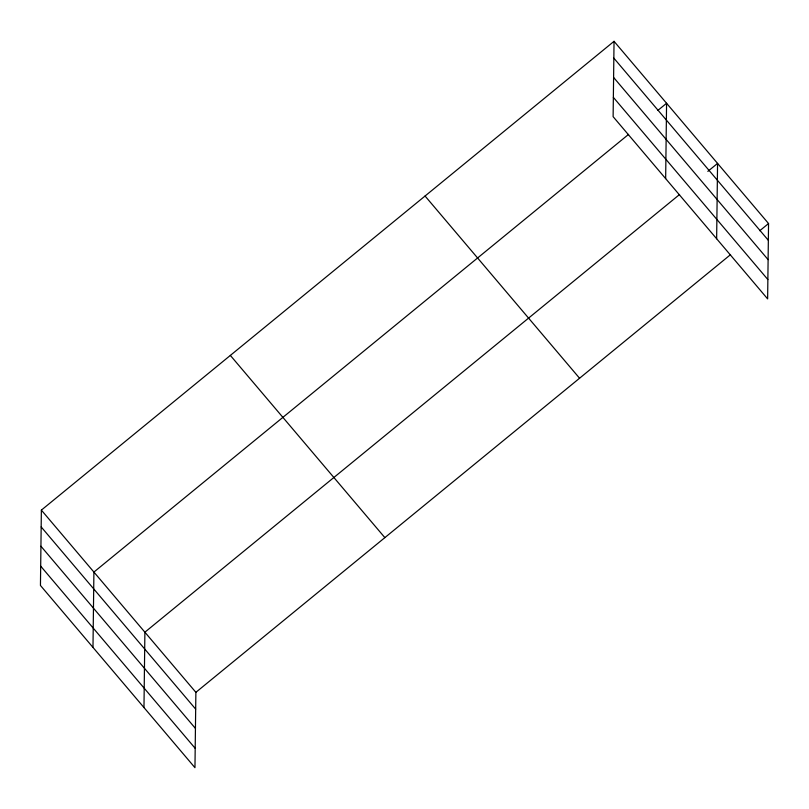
<?xml version="1.0" encoding="UTF-8"?>
<svg xmlns="http://www.w3.org/2000/svg" width="809" height="809" viewBox="0 0 809 809"><rect width="100%" height="100%" fill="white"/><g stroke="black" fill="none" stroke-linecap="round" stroke-linejoin="round"><path stroke-width="1.21" d="M41.37 510.115L40.45 585.463L194.959 767.68L195.879 692.332L41.37 510.115L614.041 41.32L768.55 223.537L767.63 298.885L613.121 116.668L614.041 41.32M92.984 647.412L93.905 572.074L628.583 134.375M143.972 707.551L144.892 632.203L679.57 194.504M665.655 178.617L666.576 103.279L657.808 110.449M716.643 238.756L717.563 163.408L707.824 171.377M195.879 692.332L730.557 254.633M759.782 230.717L768.55 223.537M613.829 58.117L768.348 240.324M613.596 77.431L768.105 259.649M613.353 97.343L767.862 279.56M425.059 196.021L579.568 378.238M230.353 355.414L384.862 537.631M41.168 526.912L195.677 709.129M40.925 546.227L195.444 728.444M40.683 566.138L195.202 748.355"/></g></svg>
